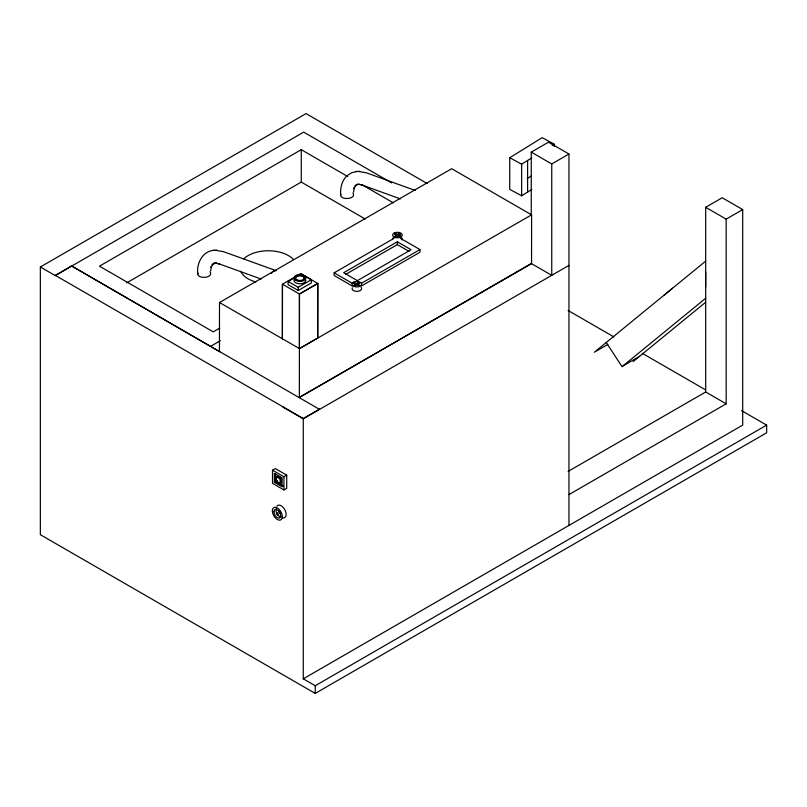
<?xml version="1.0" encoding="UTF-8"?>
<svg xmlns="http://www.w3.org/2000/svg" width="807" height="807" viewBox="0 0 807 807"><rect width="100%" height="100%" fill="white"/><g stroke="black" fill="none" stroke-linecap="round" stroke-linejoin="round"><path stroke-width="1.21" d="M219.443 351.327L219.494 302.504L451.688 168.713L531.601 214.844L531.551 263.677L299.357 397.468L299.447 294.041L317.766 283.449L300.759 273.654L297.531 275.52M294.172 277.931L288.099 281.431L288.099 284.659L298.227 290.51L311.381 282.924L311.391 279.696L301.253 273.845L299.236 275.016M298.227 290.51L298.227 287.282L311.391 279.696M219.494 302.504L299.447 348.604L317.716 338.062L317.766 283.469L299.447 294.02L282.45 284.205L282.4 338.819L282.45 284.205L295.372 276.761M393.998 238.347L334.148 272.827L334.148 275.52L352.417 286.071M353.506 283.55L354.465 282.632L359.67 285.496M353.718 285.678L358.207 282.682L359.327 283.237L354.838 286.233L353.718 285.678L358.207 282.41L359.327 283.509L358.207 282.41M354.838 286.233L359.327 282.964M358.712 286.142L359.67 285.224M394.573 234.383L395.531 233.475L400.736 236.33M394.714 236.602L399.213 233.334L400.322 234.161L399.213 233.596L394.714 236.602L395.834 237.157L399.425 234.756M395.834 237.429L400.322 233.889M345.81 274.299L397.337 244.612L397.337 241.787L411.076 249.716L357.4 280.644L343.661 272.716L397.337 241.787M399.213 233.334L400.322 234.423M399.768 236.976L400.736 236.068M400.504 238.337L419.963 249.575L419.963 252.268L361.294 286.071M705.681 271.919L705.681 287.01M210.718 270.839L211.373 266.3L211.111 267.5L213.109 263.879L212.029 264.757L215.136 263.163L213.774 263.223L216.912 263.092L215.6 263.143L219.645 264.01L218.526 263.647L261.054 279.01M353.607 191.995L354.273 187.456L354.011 188.656L356.008 185.035L354.929 185.913L358.036 184.319M209.941 271.788A6.385 3.571 -1.5 0 1 210.577 272.655L210.546 274.551A6.678 3.742 -1.5 0 1 205.896 277.235L202.517 277.315A6.385 3.571 -1.5 0 1 197.937 274.834L197.967 272.937M352.841 192.944A6.385 3.571 -1.5 0 1 353.476 193.811L353.446 195.708A6.678 3.742 -1.5 0 1 348.785 198.391L345.406 198.472A6.385 3.571 -1.5 0 1 340.836 195.99L340.867 194.094M346.526 176.188C341.704 181.111 340.181 188.354 340.625 195.052M672.544 288.23L664.211 295.059M705.681 261.115L594.356 352.225L607.792 344.468M705.681 298.237L622.046 366.681L606.259 342.481M633.142 361.597L705.691 302.211M347.605 175.311L351.943 172.648L357.148 171.477M531.763 189.504L521.655 195.768L509.731 189.352L509.731 157.748L542.173 137.654L554.096 144.07L554.096 146.501M521.655 195.768L521.655 164.164L531.763 157.9M552.17 145.26L554.096 144.07M527.122 178.569L531.278 175.997M741.562 410.632L766.65 425.118L766.65 432.784L315.244 693.405L40.35 534.698L40.35 266.996L306.055 113.595L427.246 183.572M40.35 266.996L55.219 275.591L71.51 265.917L319.552 409.391M55.219 275.591L303.704 132.126L391.647 182.907M347.847 176.582L301.263 149.678L99.473 266.179L213.23 331.859L219.776 328.086M126.739 282.843L301.263 182.079L365.178 218.99M531.258 214.702L531.258 152.13L548.478 142.183L568.965 154.016L568.965 525.428M220.291 340.756L210.486 346.425L71.51 265.917M531.258 152.13L551.746 163.962L568.965 154.016M299.125 397.528L531.258 263.506L551.746 275.338L551.746 163.962M55.219 275.318L303.271 418.53L319.552 409.129M568.965 265.392L303.271 418.793L282.773 406.96M568.128 471.409L705.681 391.99L705.681 207.308L722.215 197.755L742.702 209.588L742.702 425.118L303.271 678.828L303.271 418.53M272.514 470.178L275.308 468.564L286.717 475.152L286.717 488.336L283.923 489.95L272.514 483.353L272.514 470.178L283.923 476.766L286.717 475.152M276.297 476.735L277.467 476.059L281.31 478.279L281.31 482.717L280.14 483.393L276.297 481.174L276.297 476.735L280.14 478.955L281.31 478.279M705.681 207.308L726.169 219.141L742.702 209.588M274.35 482.304L282.097 486.772L282.097 477.825L274.35 473.356L274.35 482.304L275.51 481.628L283.257 486.096M276.297 481.174L277.467 480.498M623.065 365.853L639.598 356.311M568.965 494.59L726.169 403.823L726.169 219.141M303.271 678.828L315.244 685.738L766.65 425.118M361.294 283.378L419.963 249.575M299.397 348.634L531.601 214.844M214.248 250.321C202.678 250.735 196.383 263.486 197.735 273.896M358.51 171.427L366.62 172.9L415.232 190.452M355.776 171.538L359.831 171.366M356.674 184.379L359.811 184.248M215.62 250.271L223.731 251.744L275.893 270.587M212.887 250.382L216.932 250.21M358.49 184.299L362.545 185.166M361.425 184.803L400.403 198.885M396.57 234.262L398.658 235.291M394.573 234.111L399.768 236.703M395.612 234.908L397.69 235.937M395.612 235.17L397.69 236.209M394.724 236.33L395.834 236.885M355.514 283.418L357.592 284.457M353.506 283.277L358.712 285.87M354.545 284.064L356.623 285.103M354.545 284.336L356.623 285.375M353.718 285.406L354.838 285.971M509.731 157.748L521.655 164.164M361.929 184.712L393.352 202.85M568.118 310.493L613.935 336.943M642.291 353.325L705.56 389.852M705.681 391.99L726.169 403.823M397.337 244.612L408.967 251.32M334.148 272.827L352.427 283.378M288.099 281.431L298.227 287.282M211.515 347.02L219.797 351.802M527.607 160.482L527.607 192.076M317.766 283.449L317.716 338.083M315.244 685.738L315.244 693.405M301.263 149.678L301.263 182.079M299.447 294.02L299.447 348.634M283.923 476.766L283.923 489.95M280.14 478.955L280.14 483.393M275.51 473.8L275.51 481.628M401.704 237.863A4.771 2.754 0 0 1 401.967 239.961M392.666 238.943A4.771 2.754 0 0 1 393.443 237.581M281.129 516.904A4.812 2.774 60 0 1 277.729 514.937M277.023 513.908A4.812 2.774 60 0 1 276.488 508.864M278.597 512.042A1.17 0.676 60 0 1 279.646 511.719M279.847 511.931A1.17 0.676 60 0 1 279.847 513.595M305.601 279.494A5.931 3.42 0 0 1 299.881 283.792A5.931 3.42 0 0 1 294.152 279.484M361.122 287.393A4.771 2.754 0 0 1 357.208 291.377A4.771 2.754 0 0 1 352.316 287.756M296.038 279.736A4.449 2.562 0 0 1 297.339 276.347A4.449 2.562 0 0 1 303.291 276.801A4.449 2.562 0 0 1 303.029 280.271M301.041 280.927A4.449 2.562 0 0 1 298.741 280.927M276.841 506.12A7.081 4.085 60 0 1 285.143 510.286A7.081 4.085 60 0 1 282.47 517.842M255.91 282.026A28.487 16.443 0 0 1 240.668 271.273M243.775 258.815A28.487 16.443 0 0 1 293.112 259.168M271.323 273.351A6.678 4.499 -70.1 0 1 275.974 270.668M394.26 233.001L393.453 233.546A4.771 2.754 0 0 0 394.482 237.228A4.771 2.754 0 0 0 400.918 236.955A4.771 2.754 0 0 0 401.008 233.233L400.06 232.759A4.771 2.754 0 0 0 394.26 233.001M353.678 282.127L352.861 282.672A4.771 2.754 0 0 0 353.9 286.344A4.771 2.754 0 0 0 360.336 286.082A4.771 2.754 0 0 0 360.416 282.359L359.478 281.885A4.771 2.754 0 0 0 353.678 282.127M273.936 511.769A4.812 2.774 60 0 0 279.03 518.114A4.812 2.774 60 0 0 279.03 511.315A4.812 2.774 60 0 0 273.936 511.769M276.508 513.252A1.17 0.676 60 0 0 277.749 514.805A1.17 0.676 60 0 0 277.749 513.141A1.17 0.676 60 0 0 276.508 513.252M295.685 280.362A5.931 3.42 0 0 0 305.611 278.839A5.931 3.42 0 0 0 298.348 274.642A5.931 3.42 0 0 0 295.685 280.362M296.744 279.726A4.449 2.562 0 0 0 304.178 278.576A4.449 2.562 0 0 0 298.741 275.439A4.449 2.562 0 0 0 296.744 279.726M272.322 510.841A7.081 4.085 60 0 0 279.837 520.182A7.081 4.085 60 0 0 279.837 510.175A7.081 4.085 60 0 0 272.322 510.841"/></g></svg>
